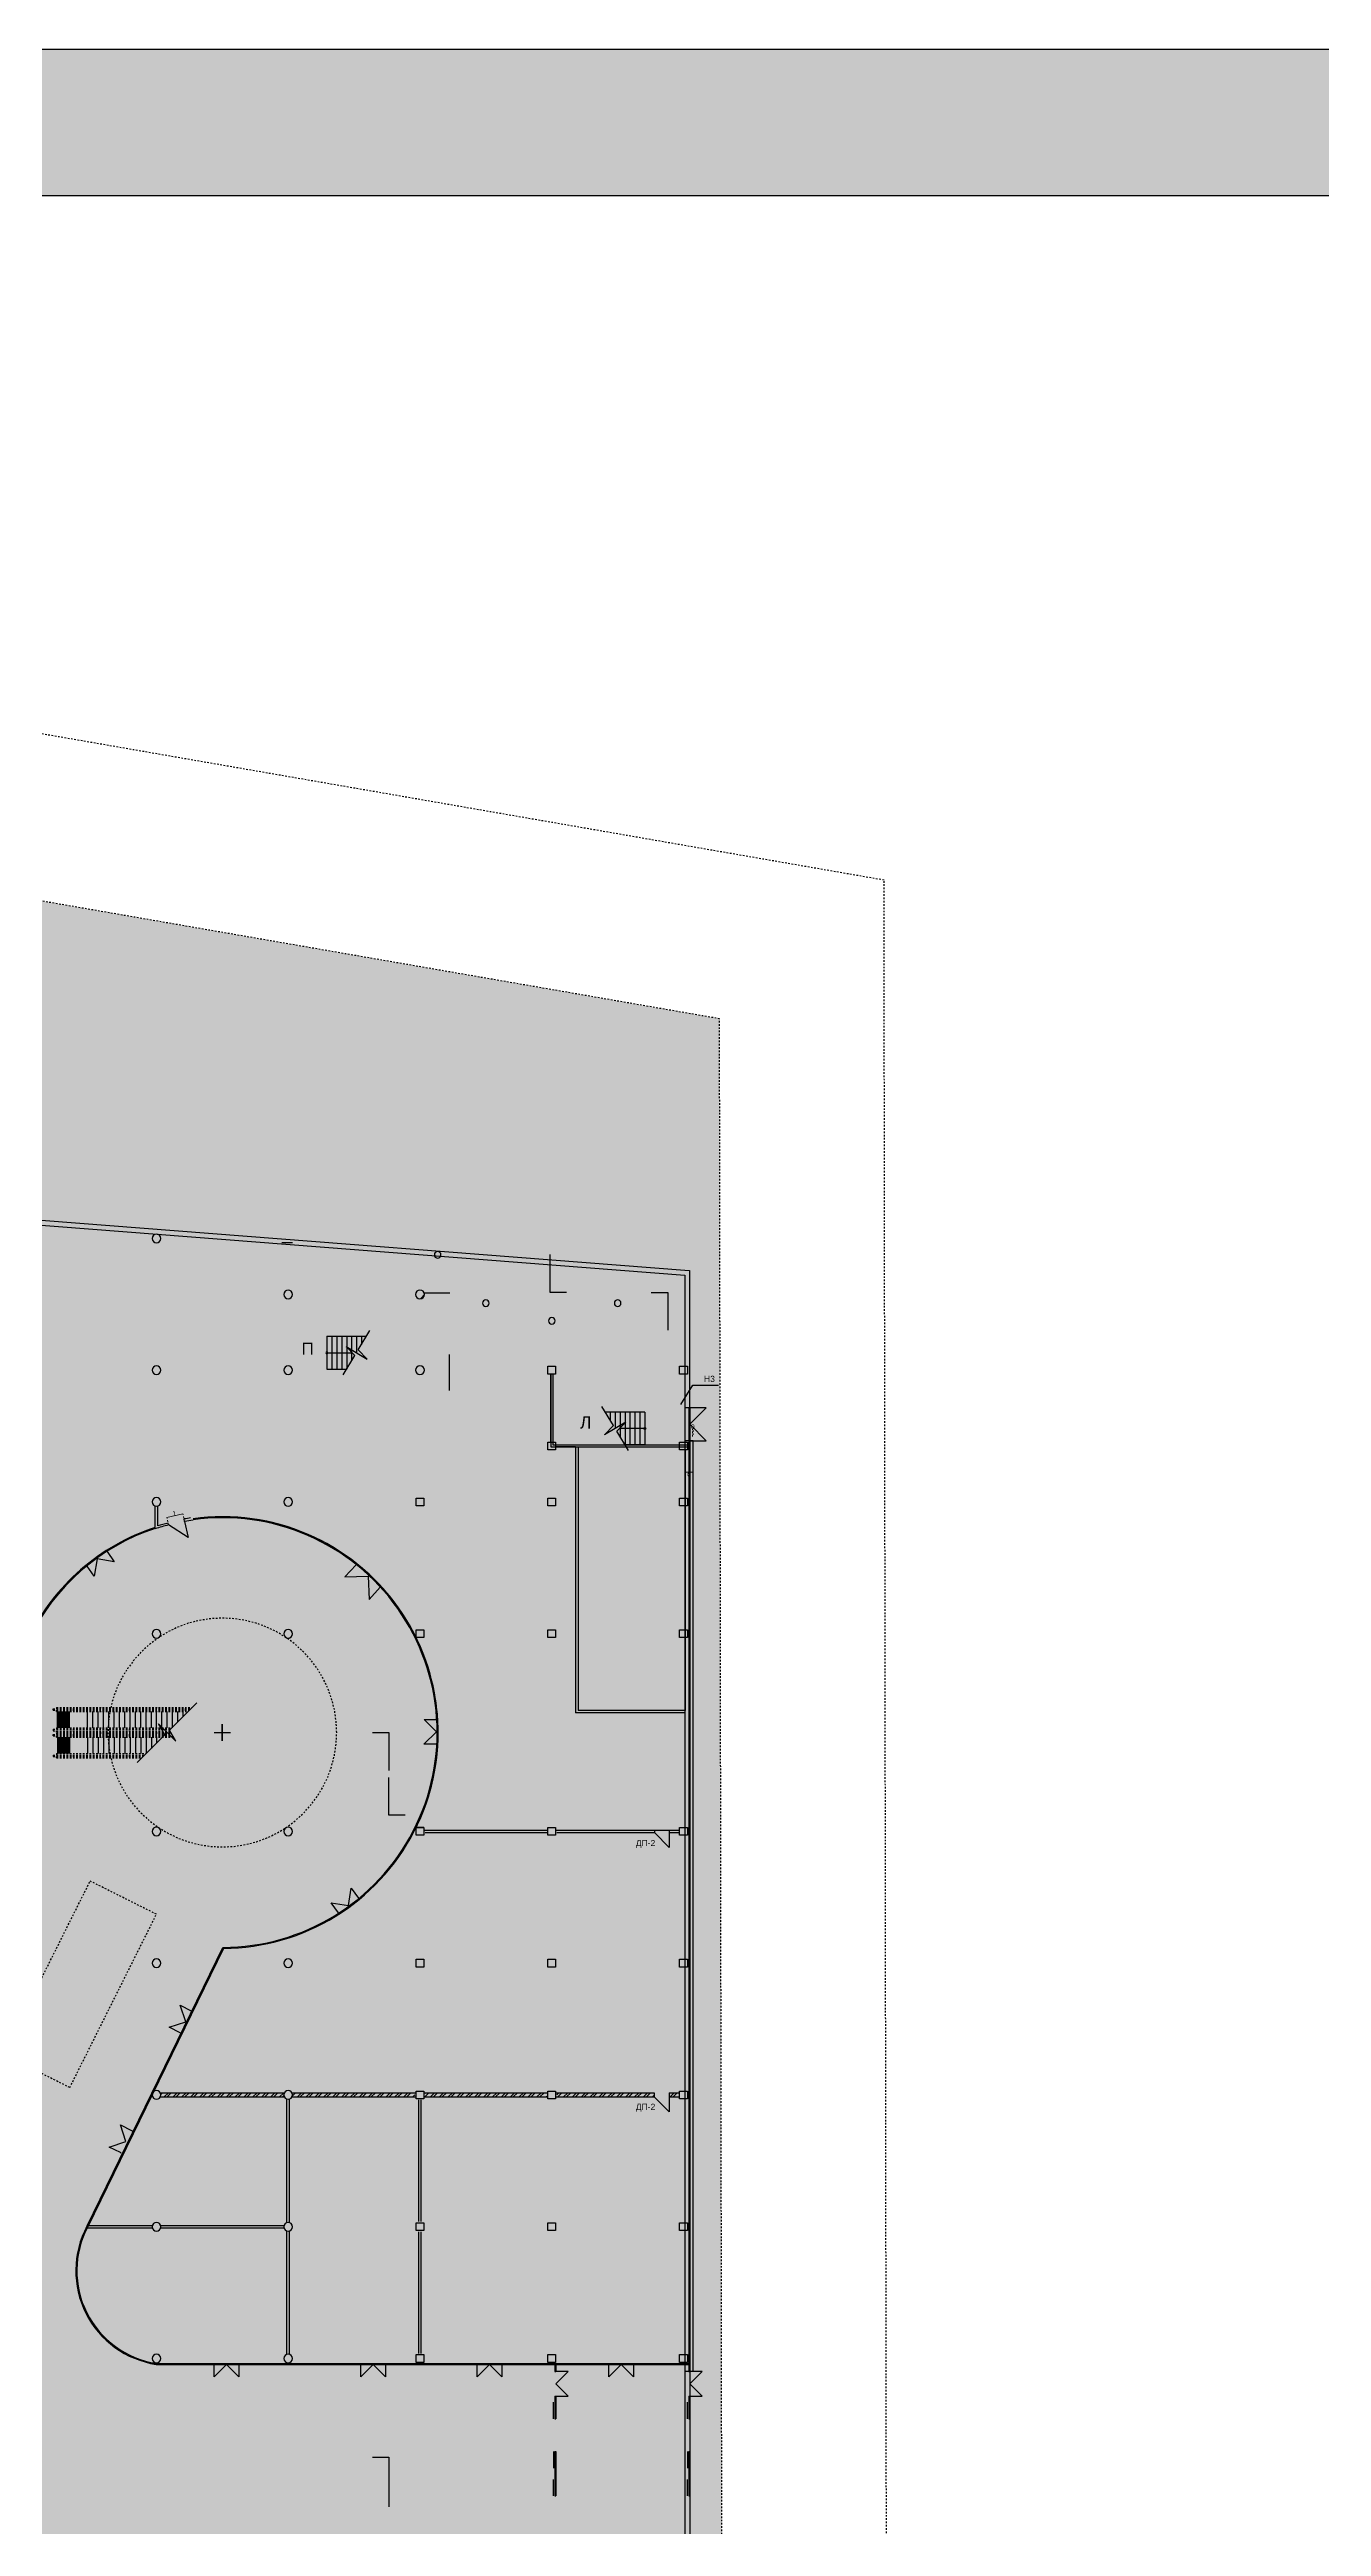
# Model space of a CAD drawing. Header units: metres. Extents: x 183920 to 188551, y 20757 to 23715.
# Drawn here: x 184938.8 to 185016, y 20922 to 21072.4 of the extents above; entities that cross this region are included whole.
import ezdxf

# ---------------------------------------------------------------- set-up
doc = ezdxf.new("R2010")
doc.units = ezdxf.units.M
for name, pattern in [('Light Grey Page Line', [0]), ('Page Lines', [0]), ('Path offset', [0.022225, 0.00635, -0.003175, 0.00635, -0.003175, 0, -0.003175]), ('Property boundary', [0.00111125, 0.0003175, -0.00015875, 0.0003175, -0.00015875, 0, -0.00015875]), ('RayonDimensionSideLines', [0.02, 0, -0.02]), ('Style_11', [0]), ('Style_15', [5e-07, 2.5e-07, -2.5e-07]), ('Style_19', [0]), ('Style_2', [0]), ('Style_21', [9.525e-07, 6.35e-07, -3.175e-07]), ('Style_22', [0]), ('Wall Style 01', [0])]:
    doc.linetypes.add(name, pattern=pattern)
for name, color, linetype, true_color in [('0_1', 7, 'Continuous', 0x000000), ('brick', 12, 'Continuous', 0xbd0000), ('COLON', 5, 'Continuous', 0x0000ff), ('DOORS', 8, 'Continuous', 0x414141), ('DRAW', 7, 'Continuous', 0xffffff), ('GKL', 5, 'Continuous', 0x0000ff), ('Glass', 4, 'Continuous', 0x00ffff), ('Imported blocks_1', 7, 'Continuous', 0xc57dd9), ('MONOLIT', 7, 'Continuous', 0x691639), ('OBORUD', 7, 'Continuous', 0x83639d), ('Sanita', 4, 'Continuous', 0x00ffff), ('TEXT', 2, 'Continuous', 0xffff00), ('Title blocks & Legend', 7, 'Continuous', 0xf890f8), ('WALL', 7, 'Continuous', 0x000000), ('Walls', 7, 'Continuous', 0x68db4c), ('Zoning', 7, 'Continuous', 0x47d2e2)]:
    doc.layers.add(name, color=color, linetype=linetype, true_color=true_color)
doc.styles.add('Style_24', font='', dxfattribs={"height": 0.288})
doc.styles.add('Style_35', font='', dxfattribs={"height": 0.288})
doc.styles.add('Style_38', font='', dxfattribs={"height": 0.288})
doc.styles.add('Style_8', font='', dxfattribs={"height": 0.7417068750000001})
doc.styles.add('Style_9', font='', dxfattribs={"height": 0.3708534375})
doc.styles.get('Style_24').set_extended_font_data('arial')
doc.styles.get('Style_35').set_extended_font_data('arial')
doc.styles.get('Style_38').set_extended_font_data('arial')
doc.styles.get('Style_8').set_extended_font_data('arial')
doc.styles.get('Style_9').set_extended_font_data('arial')
doc.dimstyles.new('Style_15', dxfattribs={"dimtxt": 0.288, "dimasz": 0.002, "dimexe": 0.002, "dimexo": 0, "dimgap": 0.001, "dimtad": 0, "dimtih": 1, "dimtoh": 1, "dimdec": 0, "dimrnd": 1, "dimzin": 0, "dimdsep": 46, "dimtxsty": 'Style_35', "dimcen": 0.09, "dimadec": 0, "dimazin": 0, "dimtfac": 1, "dimtdec": 4, "dimtix": 1, "dimtofl": 0, "dimtmove": 2, "dimatfit": 3, "dimfxl": 1, "dimtolj": 1, "dimtzin": 0, "dimlwd": 5, "dimlwe": 5, "dimarcsym": 0})
doc.dimstyles.new('Style_18', dxfattribs={"dimtxt": 0.288, "dimasz": 0.002, "dimexe": 0.002, "dimexo": 0, "dimgap": 0.001, "dimtad": 0, "dimtih": 1, "dimtoh": 1, "dimdec": 0, "dimrnd": 1, "dimzin": 0, "dimdsep": 46, "dimtxsty": 'Style_38', "dimcen": 0.09, "dimadec": 0, "dimazin": 0, "dimtfac": 1, "dimtdec": 4, "dimtix": 1, "dimtofl": 0, "dimtmove": 2, "dimatfit": 3, "dimfxl": 1, "dimtolj": 1, "dimtzin": 0, "dimlwd": 5, "dimlwe": 5, "dimarcsym": 0})
doc.dimstyles.new('Style_4', dxfattribs={"dimtxt": 0.288, "dimasz": 0.002, "dimexe": 0.002, "dimexo": 0, "dimgap": 0.001, "dimtad": 0, "dimtih": 1, "dimtoh": 1, "dimdec": 0, "dimrnd": 1, "dimzin": 0, "dimdsep": 46, "dimtxsty": 'Style_24', "dimcen": 0.09, "dimadec": 0, "dimazin": 0, "dimtfac": 1, "dimtdec": 4, "dimtix": 1, "dimtofl": 0, "dimtmove": 2, "dimatfit": 3, "dimfxl": 1, "dimtolj": 1, "dimtzin": 0, "dimlwd": 5, "dimlwe": 5, "dimarcsym": 0})
pattern_1 = [(45, (-3.600000000000116, 82), (-0.2694076836320746, 0.2694076836320746), []), (45, (-3.420394800000009, 82), (-0.2694076836320746, 0.2694076836320746), [])]

# ---------------------------------------------------------------- blocks, each defined once
blk = doc.blocks.new('AC584E3954')
at = {"layer": 'Glass', "linetype": 'Style_19'}
for points in [[(-0.8850831972660963, -1.234254007406082), (-0.8850831972660963, -1.174254007406082)], [(0.6149168027339037, -1.234254007406082), (0.6149168027339037, -1.984254007406082), (-0.1350831972660962, -1.234254007406082), (-0.8850831972660963, -1.984254007406082), (-0.8850831972660963, -1.234254007406082)], [(0.6149168027339037, -1.234254007406082), (0.6149168027339037, -1.174254007406082)]]:
    blk.add_lwpolyline(points, dxfattribs=at)
blk = doc.blocks.new('*D47')
at = {"layer": 'Defpoints', "color": 0}
for p in [(184977.8241821462, 20988.61650651272), (184977.8241821463, 20988.16685508793), (184977.8546730565, 20988.24971721213)]:
    blk.add_point(p, dxfattribs=at)
at = {"layer": 'MONOLIT', "color": 0, "linetype": 'RayonDimensionSideLines', "lineweight": 5}
for p, q in [((184977.8241821463, 20988.16685508793), (184977.8241821462, 20988.61850651272)), ((184977.8546730565, 20988.24971721213), (184977.8546730565, 20988.61850651272))]:
    blk.add_line(p, q, dxfattribs=at)
at = {"layer": 'MONOLIT', "color": 0, "lineweight": 5}
blk.add_line((184977.8526730565, 20988.61650651272), (184977.8261821462, 20988.61650651272), dxfattribs=at)
at = {"layer": 'MONOLIT', "color": 0}
for points in [[(184977.8261821462, 20988.61683984605), (184977.8261821462, 20988.61617317939), (184977.8241821462, 20988.61650651272)], [(184977.8526730565, 20988.61617317939), (184977.8526730565, 20988.61683984606), (184977.8546730565, 20988.61650651272)]]:
    blk.add_solid(points, dxfattribs=at)
at = {"layer": 'MONOLIT', "color": 0, "insert": (184977.8394276013, 20988.76150651272), "char_height": 0.288, "attachment_point": 5, "rotation": 180.0000000070002, "style": 'Style_24'}
blk.add_mtext('\\A1;0 ', dxfattribs=at)
blk = doc.blocks.new('*D49')
at = {"layer": 'Defpoints', "color": 0}
for p in [(184946.884702821, 20983.45382936148), (184946.0063628923, 20982.7894459491), (184946.9832753922, 20983.00308575682)]:
    blk.add_point(p, dxfattribs=at)
at = {"layer": 'DOORS', "color": 0, "lineweight": 5}
blk.add_line((184945.909744146, 20983.24061683338), (184946.882748996, 20983.45340208187), dxfattribs=at)
at = {"layer": 'DOORS', "color": 0, "linetype": 'RayonDimensionSideLines', "lineweight": 5}
for p, q in [((184946.9828481126, 20983.00503958181), (184946.8842755413, 20983.45578318648)), ((184946.0059356127, 20982.79139977409), (184945.9073630414, 20983.24214337876))]:
    blk.add_line(p, q, dxfattribs=at)
at = {"layer": 'DOORS', "color": 0}
for points in [[(184946.8828202092, 20983.45307644437), (184946.8826777827, 20983.45372771937), (184946.884702821, 20983.45382936148)], [(184945.9096729328, 20983.24094247087), (184945.9098153593, 20983.24029119588), (184945.907790321, 20983.24018955376)]]:
    blk.add_solid(points, dxfattribs=at)
at = {"layer": 'DOORS', "color": 0, "insert": (184946.3652687989, 20983.48866177013), "char_height": 0.288, "attachment_point": 5, "rotation": 12.33574004568286, "style": 'Style_35'}
blk.add_mtext('\\A1;1 ', dxfattribs=at)
blk = doc.blocks.new('A3  Title block minimal vertical')
at = {"layer": 'Imported blocks_1', "transparency": 33554483}
blk.add_hatch(color=256, dxfattribs=at).paths.add_polyline_path([(-0.2099314073314251, -0.1483019521171113), (-0.2005320687812578, -0.1390564406268284), (-0.2005320687812578, 0.1399498981545296), (0.1550605809780995, 0.1399498981545296), (0.1550605809780995, -0.1390564406268284), (-0.2005320687812578, -0.1390564406268284), (-0.2099314073314251, -0.1483019521171113), (0.2099314073314676, -0.1483019521171113), (0.2099314073314676, 0.1483019521171195), (-0.2099314073314251, 0.1483019521171195), (-0.2099314073314251, -0.1483019521171113)], flags=0)
at = {"layer": 'Imported blocks_1', "linetype": 'Page Lines'}
blk.add_lwpolyline([(-0.2099314073314248, -0.1483019521171226), (0.2099314073314677, -0.1483019521171226), (0.2099314073314677, 0.1483019521171085), (-0.2099314073314248, 0.1483019521171085), (-0.2099314073314248, -0.1483019521171226)], close=True, dxfattribs=at)
at = {"layer": 'Imported blocks_1', "linetype": 'Light Grey Page Line'}
blk.add_lwpolyline([(-0.2005320687812571, -0.1390564406268426), (0.2016915466515925, -0.1390564406268426), (0.2016915466515925, 0.1399498981545153), (-0.2005320687812571, 0.1399498981545153), (-0.2005320687812571, -0.1390564406268426)], close=True, dxfattribs=at)
blk = doc.blocks.new('*D155')
at = {"layer": 'Defpoints', "color": 0}
for p in [(184977.3746730565, 20986.08371825892), (184977.3746730565, 20986.00267870993), (184977.8546730565, 20986.08371825892)]:
    blk.add_point(p, dxfattribs=at)
at = {"layer": 'MONOLIT', "color": 0, "linetype": 'RayonDimensionSideLines', "lineweight": 5}
for p, q in [((184977.3746730565, 20986.08371825892), (184977.3746730565, 20986.00067870993)), ((184977.8546730565, 20986.08371825892), (184977.8546730565, 20986.00067870993))]:
    blk.add_line(p, q, dxfattribs=at)
at = {"layer": 'MONOLIT', "color": 0, "lineweight": 5}
blk.add_line((184977.8526730565, 20986.00267870993), (184977.3766730565, 20986.00267870993), dxfattribs=at)
at = {"layer": 'MONOLIT', "color": 0}
for points in [[(184977.3766730565, 20986.00301204326), (184977.3766730565, 20986.00234537659), (184977.3746730565, 20986.00267870993)], [(184977.8526730565, 20986.00234537659), (184977.8526730565, 20986.00301204326), (184977.8546730565, 20986.00267870993)]]:
    blk.add_solid(points, dxfattribs=at)
at = {"layer": 'MONOLIT', "color": 0, "insert": (184977.6146730566, 20985.85767870993), "char_height": 0.288, "attachment_point": 5, "rotation": 180, "style": 'Style_38'}
blk.add_mtext('\\A1;0 ', dxfattribs=at)

msp = doc.modelspace()

# ---------------------------------------------------------------- hatches: boundary and pattern name
at = {"layer": 'DRAW'}
h = msp.add_hatch(dxfattribs=at)
h.set_pattern_fill('PATTERN_0', color=256, scale=0.04, style=0, pattern_type=2)
h.set_pattern_definition(pattern_1)
edge = h.paths.add_edge_path(flags=0)
edge.add_line((184953.0410066276, 20948.30980507297), (184945.5083394855, 20948.30980507297))
edge.add_arc((184945.2746730566, 20948.18480507302), 0.2649999999873728, -9.560608305037022e-09, 28.144581299123615, ccw=False)
edge.add_arc((184945.2746730566, 20948.18480507293), 0.264999999990407, -28.14458129895911, 9.396103450853843e-09, ccw=False)
edge.add_line((184945.5083394855, 20948.05980507297), (184953.0410066276, 20948.05980507297))
edge.add_arc((184953.2746730566, 20948.18480507299), 0.2650000000051477, 180.0000000031656, 208.1445813115004, ccw=False)
edge.add_arc((184953.2746730566, 20948.18480507296), 0.2650000000024909, 151.8554186883556, 179.9999999969784, ccw=False)
edge.add_line((184953.0410066276, 20948.30980507297), (184953.0410066276, 20948.30980507297))
edge = h.paths.add_edge_path(flags=0)
edge.add_arc((184961.2746730566, 20948.18480507297), 0.3150000000002932, 156.6201318843075, 203.3798681156925)
edge.add_line((184960.9855364106, 20948.05980507297), (184953.5083394855, 20948.05980507297))
edge.add_arc((184953.2746730566, 20948.18480507297), 0.2649999999999966, 331.8554186914939, 388.1445813085062)
edge.add_line((184953.5083394855, 20948.30980507297), (184960.9855364106, 20948.30980507297))
edge.add_line((184960.9855364106, 20948.30980507297), (184960.9855364106, 20948.30980507297))
h = msp.add_hatch(dxfattribs=at)
h.set_pattern_fill('PATTERN_0', color=256, scale=0.04, style=0, pattern_type=2)
h.set_pattern_definition(pattern_1)
edge = h.paths.add_edge_path(flags=0)
edge.add_line((184977.0410066276, 20948.30980507297), (184976.4096730565, 20948.30980507297))
edge.add_line((184976.4096730565, 20948.30980507297), (184976.4096730565, 20948.05980507297))
edge.add_line((184976.4096730565, 20948.05980507297), (184977.0410066276, 20948.05980507297))
edge.add_arc((184977.2746730566, 20948.18480507299), 0.2650000000050896, 180.0000000031625, 208.1445813115037, ccw=False)
edge.add_arc((184977.2746730566, 20948.18480507296), 0.2650000000025344, 151.8554186883578, 179.999999996976, ccw=False)
edge.add_line((184977.0410066276, 20948.30980507297), (184977.0410066276, 20948.30980507297))
edge = h.paths.add_edge_path(flags=0)
edge.add_spline(control_points=[(184969.5638097025, 20948.05980507297), (184969.5986787684, 20948.14046047114), (184969.5986787684, 20948.22914967481), (184969.5638097025, 20948.30980507297)], knot_values=[0, 0, 0, 0, 1, 1, 1, 1], degree=3, periodic=0)
edge.add_line((184969.5638097025, 20948.30980507297), (184975.5096730565, 20948.30980507297))
edge.add_line((184975.5096730565, 20948.30980507297), (184975.5096730565, 20948.05980507297))
edge.add_line((184975.5096730565, 20948.05980507297), (184969.5638097025, 20948.05980507297))
edge = h.paths.add_edge_path(flags=0)
edge.add_spline(control_points=[(184968.9855364106, 20948.30980507297), (184968.9506673447, 20948.22914967481), (184968.9506673447, 20948.14046047114), (184968.9855364106, 20948.05980507297)], knot_values=[0, 0, 0, 0, 1, 1, 1, 1], degree=3, periodic=0)
edge.add_line((184968.9855364106, 20948.05980507297), (184961.5638097025, 20948.05980507297))
edge.add_spline(control_points=[(184961.5638097025, 20948.05980507297), (184961.5986787684, 20948.14046047114), (184961.5986787684, 20948.22914967481), (184961.5638097025, 20948.30980507297)], knot_values=[0, 0, 0, 0, 1, 1, 1, 1], degree=3, periodic=0)
edge.add_line((184961.5638097025, 20948.30980507297), (184968.9855364106, 20948.30980507297))
at = {"layer": 'Walls', "transparency": 33554483}
msp.add_hatch(color=256, dxfattribs=at).paths.add_polyline_path([(184802.782390351, 21011.52181979983), (184802.7823903527, 21011.82272416077), (184977.3447471315, 20998.25825037873), (184977.3447960254, 20997.95734221833), (184803.0823903508, 21011.49850811793), (184802.782390351, 21011.52181979983)], flags=0)
h = msp.add_hatch(color=256, dxfattribs=at)
h.paths.add_polyline_path([(184977.3447471315, 20998.25825037873), (184977.3447960254, 20997.95734221833), (184977.3573636827, 20920.61207212447), (184977.6573636867, 20920.61207212111), (184977.6447509234, 20998.23493840217), (184977.3447471315, 20998.25825037873)], flags=0)
h.paths.add_polyline_path([(184977.3574124291, 20920.31207212447), (184977.3587086371, 20912.33480511989), (184977.5596731682, 20912.33480511989), (184977.5596731681, 20920.3120721222), (184977.3574124291, 20920.31207212447)], flags=0)
h.paths.add_polyline_path([(184977.3587573834, 20912.03480511989), (184977.3746730565, 20814.08480507297), (184977.6746730526, 20814.08485381929), (184977.6587573874, 20912.03480511989), (184977.3587573834, 20912.03480511989)], flags=0)
at = {"layer": 'Zoning', "transparency": 33554483}
msp.add_hatch(color=256, dxfattribs=at).paths.add_polyline_path([(184979.7863903792, 20791.04482130507), (184979.4617629582, 21013.51851378724), (184803.8159741289, 21044.01882130582), (184705.1692688792, 21043.36482130507), (184705.2366155375, 20815.82403505755), (184979.7863903792, 20791.04482130507)], flags=0)

# ---------------------------------------------------------------- linework, layer by layer
at = {"layer": '0_1', "linetype": 'Style_19'}
for points in [[(184974.9246730566, 20987.64480507297), (184973.7246730565, 20987.64480507297)], [(184939.0072003007, 20971.5491357816), (184939.0072003007, 20971.63197042727)], [(184939.2092807672, 20971.71480507294), (184939.2092807672, 20971.63197042727)], [(184939.2092807672, 20971.46630113593), (184939.2092807672, 20971.5491357816)], [(184939.2683004522, 20970.46330900979), (184939.2683004522, 20971.46630113593)], [(184939.3204398533, 20970.4633090098), (184939.3204398533, 20971.46630113593)], [(184939.3851544202, 20970.4633090098), (184939.3851544202, 20971.46630113593)], [(184939.4498689872, 20970.4633090098), (184939.4498689872, 20971.46630113593)], [(184939.5145835541, 20970.4633090098), (184939.5145835541, 20971.46630113593)], [(184939.579298121, 20970.4633090098), (184939.579298121, 20971.46630113593)], [(184939.644012688, 20970.4633090098), (184939.644012688, 20971.46630113593)], [(184939.7087272549, 20970.4633090098), (184939.7087272549, 20971.46630113593)], [(184939.7734418218, 20970.4633090098), (184939.7734418218, 20971.46630113593)], [(184939.8381563888, 20970.4633090098), (184939.8381563887, 20971.46630113593)], [(184939.9028709557, 20970.4633090098), (184939.9028709557, 20971.46630113593)], [(184939.9675855226, 20970.4633090098), (184939.9675855226, 20971.46630113593)], [(184939.9955422155, 20970.4633090098), (184939.9955422155, 20971.46630113593)], [(184939.0072003007, 20970.38047436412), (184939.0072003007, 20970.29763971845)], [(184939.0072003007, 20969.98913578161), (184939.0072003007, 20970.07197042727)], [(184939.2092807672, 20970.46330900979), (184939.2092807672, 20970.38047436412)], [(184939.2092807672, 20970.21480507278), (184939.2092807672, 20970.29763971845)], [(184939.2092807672, 20970.15480507294), (184939.2092807672, 20970.07197042728)], [(184939.2092807672, 20969.90630113594), (184939.2092807672, 20969.98913578161)], [(184939.2683004522, 20969.90630113594), (184939.2683004522, 20968.9033090098)], [(184939.3204398533, 20969.90630113594), (184939.3204398533, 20968.9033090098)], [(184939.3851544202, 20969.90630113594), (184939.3851544202, 20968.9033090098)], [(184939.4498689872, 20969.90630113594), (184939.4498689872, 20968.90330900981)], [(184939.5145835541, 20969.90630113594), (184939.5145835541, 20968.90330900981)], [(184939.579298121, 20969.90630113594), (184939.579298121, 20968.90330900981)], [(184939.644012688, 20969.90630113594), (184939.644012688, 20968.90330900981)], [(184939.7087272549, 20969.90630113594), (184939.7087272549, 20968.90330900981)], [(184939.7734418218, 20969.90630113594), (184939.7734418218, 20968.90330900981)], [(184939.8381563888, 20969.90630113594), (184939.8381563888, 20968.90330900981)], [(184939.9028709557, 20969.90630113594), (184939.9028709557, 20968.90330900981)], [(184939.9675855226, 20969.90630113594), (184939.9675855226, 20968.90330900981)], [(184939.9955422155, 20969.90630113594), (184939.9955422155, 20968.90330900981)], [(184939.0072003007, 20968.82047436413), (184939.0072003007, 20968.73763971846)], [(184939.2092807672, 20968.9033090098), (184939.2092807672, 20968.82047436413)], [(184939.2092807672, 20968.65480507279), (184939.2092807672, 20968.73763971846)]]:
    msp.add_lwpolyline(points, dxfattribs=at)
at = {"layer": '0_1', "linetype": 'Style_15'}
for points in [[(184939.0072003007, 20971.6319704273), (184947.3702979242, 20971.6319704273)], [(184939.0072003007, 20971.54913578163), (184947.2874632786, 20971.54913578163)], [(184939.2092807671, 20971.71480507297), (184947.4531325699, 20971.71480507297)], [(184939.2092807671, 20971.46630113596), (184947.2046286329, 20971.46630113596)], [(184939.0072003007, 20970.38047436409), (184946.1188018611, 20970.38047436418)], [(184939.0072003007, 20970.29763971842), (184946.0810584712, 20970.29763971852)], [(184939.0072003007, 20970.0719704273), (184946.2113486972, 20970.07197042731)], [(184939.0072003007, 20969.98913578163), (184946.2591733022, 20969.98913578164)], [(184939.2092807672, 20970.46330900976), (184946.2016365068, 20970.46330900985)], [(184939.2092807672, 20970.21480507276), (184946.1288830761, 20970.21480507285)], [(184939.2092807672, 20970.15480507298), (184946.1635240922, 20970.15480507298)], [(184939.2092807672, 20969.90630113597), (184946.3069979071, 20969.90630113597)], [(184939.0072003007, 20968.8204743641), (184944.5588018611, 20968.82047436417)], [(184939.0072003007, 20968.73763971843), (184944.4759672155, 20968.7376397185)], [(184939.2092807672, 20968.90330900977), (184944.6416365068, 20968.90330900984)], [(184939.2092807672, 20968.65480507276), (184944.3931325698, 20968.65480507283)]]:
    msp.add_lwpolyline(points, dxfattribs=at)
at = {"layer": 'brick', "linetype": 'Style_19'}
for points in [[(184969.2146730565, 20991.93480507297), (184969.2146730565, 20987.52480507298)], [(184969.3346730566, 20991.93480507297), (184969.3346730566, 20987.64480507297)], [(184969.2146730565, 20987.52480507298), (184977.5896730565, 20987.52480507298)], [(184969.3346730566, 20987.64480507297), (184977.5896730565, 20987.64480507297)], [(184945.5083394855, 20948.30980507297), (184953.0410066276, 20948.30980507297)], [(184945.5083394855, 20948.05980507297), (184953.0410066276, 20948.05980507297)], [(184953.5083394855, 20948.30980507297), (184960.9855364106, 20948.30980507297)], [(184953.5083394855, 20948.05980507297), (184960.9855364106, 20948.05980507297)], [(184961.5638097025, 20948.30980507297), (184968.9855364106, 20948.30980507297)], [(184961.5638097025, 20948.05980507297), (184968.9855364106, 20948.05980507297)], [(184969.5638097025, 20948.30980507297), (184975.4996730565, 20948.30980507297)], [(184969.5638097025, 20948.05980507297), (184975.4996730565, 20948.05980507297)], [(184975.4996730565, 20948.30980507297), (184975.4996730565, 20948.05980507297)], [(184976.3996730566, 20948.30980507297), (184976.3996730566, 20948.05980507297)], [(184976.3996730566, 20948.30980507297), (184977.0396730565, 20948.30980507297)], [(184976.3996730566, 20948.05980507297), (184977.0396730565, 20948.05980507297)]]:
    msp.add_lwpolyline(points, dxfattribs=at)
at = {"layer": 'COLON', "linetype": 'Style_19'}
for points in [[(184945.0096730565, 21000.18480507297, 0.9999999999999999), (184945.5396730565, 21000.18480507297, 0.9999999999999999), (184945.0096730565, 21000.18480507297)], [(184962.1464705367, 20999.18480526335, 0.9999999999999999), (184962.5464705367, 20999.18480526335, 0.9999999999999999), (184962.1464705367, 20999.18480526335)], [(184953.0096730565, 20996.78480507297, 0.9999999999999999), (184953.5396730565, 20996.78480507297, 0.9999999999999999), (184953.0096730565, 20996.78480507297)], [(184961.0096730565, 20996.78480507297, 0.9999999999999999), (184961.5396730565, 20996.78480507297, 0.9999999999999999), (184961.0096730565, 20996.78480507297)], [(184965.0746742871, 20996.25660255318, 0.9999999999999999), (184965.4746742871, 20996.25660255318, 0.9999999999999999), (184965.0746742871, 20996.25660255318)], [(184969.0746730565, 20995.18480507297, 0.9999999999999999), (184969.4746730565, 20995.18480507297, 0.9999999999999999), (184969.0746730565, 20995.18480507297)], [(184973.0746730565, 20996.2566018427, 0.9999999999999999), (184973.4746730565, 20996.2566018427, 0.9999999999999999), (184973.0746730565, 20996.2566018427)], [(184945.0096730565, 20992.18480507297, 0.9999999999999999), (184945.5396730565, 20992.18480507297, 0.9999999999999999), (184945.0096730565, 20992.18480507297)], [(184953.0096730565, 20992.18480507297, 0.9999999999999999), (184953.5396730565, 20992.18480507297, 0.9999999999999999), (184953.0096730565, 20992.18480507297)], [(184961.0096730565, 20992.18480507297, 0.9999999999999999), (184961.5396730565, 20992.18480507297, 0.9999999999999999), (184961.0096730565, 20992.18480507297)], [(184945.0096730565, 20984.18480507297, 0.9999999999999999), (184945.5396730565, 20984.18480507297, 0.9999999999999999), (184945.0096730565, 20984.18480507297)], [(184953.0096730565, 20984.18480507297, 0.9999999999999999), (184953.5396730565, 20984.18480507297, 0.9999999999999999), (184953.0096730565, 20984.18480507297)], [(184945.0096730565, 20976.18480507297, 0.9999999999999999), (184945.5396730565, 20976.18480507297, 0.9999999999999999), (184945.0096730565, 20976.18480507297)], [(184953.0096730565, 20976.18480507297, 0.9999999999999999), (184953.5396730565, 20976.18480507297, 0.9999999999999999), (184953.0096730565, 20976.18480507297)], [(184945.0096730565, 20964.18480507297, 0.9999999999999999), (184945.5396730565, 20964.18480507297, 0.9999999999999999), (184945.0096730565, 20964.18480507297)], [(184953.0096730565, 20964.18480507297, 0.9999999999999999), (184953.5396730565, 20964.18480507297, 0.9999999999999999), (184953.0096730565, 20964.18480507297)], [(184945.0096730565, 20956.18480507297, 0.9999999999999999), (184945.5396730565, 20956.18480507297, 0.9999999999999999), (184945.0096730565, 20956.18480507297)], [(184953.0096730565, 20956.18480507297, 0.9999999999999999), (184953.5396730565, 20956.18480507297, 0.9999999999999999), (184953.0096730565, 20956.18480507297)], [(184945.0096730565, 20948.18480507297, 0.9999999999999999), (184945.5396730565, 20948.18480507297, 0.9999999999999999), (184945.0096730565, 20948.18480507297)], [(184953.0096730565, 20948.18480507297, 0.9999999999999999), (184953.5396730565, 20948.18480507297, 0.9999999999999999), (184953.0096730565, 20948.18480507297)], [(184945.0096730565, 20940.18480507297, 0.9999999999999999), (184945.5396730565, 20940.18480507297, 0.9999999999999999), (184945.0096730565, 20940.18480507297)], [(184953.0096730565, 20940.18480507297, 0.9999999999999999), (184953.5396730565, 20940.18480507297, 0.9999999999999999), (184953.0096730565, 20940.18480507297)], [(184945.0096730565, 20932.18480507297, 0.9999999999999999), (184945.5396730565, 20932.18480507297, 0.9999999999999999), (184945.0096730565, 20932.18480507297)], [(184953.0096730565, 20932.18480507297, 0.9999999999999999), (184953.5396730565, 20932.18480507297, 0.9999999999999999), (184953.0096730565, 20932.18480507297)]]:
    msp.add_lwpolyline(points, format="xyb", close=True, dxfattribs=at)
at = {"layer": 'COLON', "linetype": 'Style_2'}
for points in [[(184969.0396730565, 20992.41980507298), (184969.5096730565, 20992.41980507298), (184969.5096730565, 20991.94980507297), (184969.0396730565, 20991.94980507297), (184969.0396730565, 20992.41980507298)], [(184977.0396730565, 20992.41980507298), (184977.5096730565, 20992.41980507298), (184977.5096730565, 20991.94980507297), (184977.0396730565, 20991.94980507297), (184977.0396730565, 20992.41980507298)], [(184969.0396730565, 20987.81980507297), (184969.5096730565, 20987.81980507297), (184969.5096730565, 20987.34980507298), (184969.0396730565, 20987.34980507298), (184969.0396730565, 20987.81980507297)], [(184977.0396730565, 20987.81980507297), (184977.5096730565, 20987.81980507297), (184977.5096730565, 20987.34980507298), (184977.0396730565, 20987.34980507298), (184977.0396730565, 20987.81980507297)], [(184961.0396730565, 20984.41980507298), (184961.5096730565, 20984.41980507298), (184961.5096730565, 20983.94980507297), (184961.0396730565, 20983.94980507297), (184961.0396730565, 20984.41980507298)], [(184969.0396730565, 20984.41980507298), (184969.5096730565, 20984.41980507298), (184969.5096730565, 20983.94980507297), (184969.0396730565, 20983.94980507297), (184969.0396730565, 20984.41980507298)], [(184977.0396730565, 20984.41980507298), (184977.5096730565, 20984.41980507298), (184977.5096730565, 20983.94980507297), (184977.0396730565, 20983.94980507297), (184977.0396730565, 20984.41980507298)], [(184961.0396730565, 20976.42052574574), (184961.5096730565, 20976.42052574574), (184961.5096730565, 20975.95052574574), (184961.0396730565, 20975.95052574574), (184961.0396730565, 20976.42052574574)], [(184969.0396730565, 20976.41980507298), (184969.5096730565, 20976.41980507298), (184969.5096730565, 20975.94980507297), (184969.0396730565, 20975.94980507297), (184969.0396730565, 20976.41980507298)], [(184977.0396730565, 20976.41980507298), (184977.5096730565, 20976.41980507298), (184977.5096730565, 20975.94980507297), (184977.0396730565, 20975.94980507297), (184977.0396730565, 20976.41980507298)], [(184961.0396730565, 20964.41980507298), (184961.5096730565, 20964.41980507298), (184961.5096730565, 20963.94980507297), (184961.0396730565, 20963.94980507297), (184961.0396730565, 20964.41980507298)], [(184969.0396730565, 20964.41980507298), (184969.5096730565, 20964.41980507298), (184969.5096730565, 20963.94980507297), (184969.0396730565, 20963.94980507297), (184969.0396730565, 20964.41980507298)], [(184977.0396730565, 20964.41980507298), (184977.5096730565, 20964.41980507298), (184977.5096730565, 20963.94980507297), (184977.0396730565, 20963.94980507297), (184977.0396730565, 20964.41980507298)], [(184961.0396730565, 20956.41980507298), (184961.5096730565, 20956.41980507298), (184961.5096730565, 20955.94980507297), (184961.0396730565, 20955.94980507297), (184961.0396730565, 20956.41980507298)], [(184969.0396730565, 20956.41980507298), (184969.5096730565, 20956.41980507298), (184969.5096730565, 20955.94980507297), (184969.0396730565, 20955.94980507297), (184969.0396730565, 20956.41980507298)], [(184977.0396730565, 20956.41980507298), (184977.5096730565, 20956.41980507298), (184977.5096730565, 20955.94980507297), (184977.0396730565, 20955.94980507297), (184977.0396730565, 20956.41980507298)], [(184961.0396730565, 20948.41980507298), (184961.5096730565, 20948.41980507298), (184961.5096730565, 20947.94980507297), (184961.0396730565, 20947.94980507297), (184961.0396730565, 20948.41980507298)], [(184969.0396730565, 20948.41980507298), (184969.5096730565, 20948.41980507298), (184969.5096730565, 20947.94980507297), (184969.0396730565, 20947.94980507297), (184969.0396730565, 20948.41980507298)], [(184977.0396730565, 20948.41980507298), (184977.5096730565, 20948.41980507298), (184977.5096730565, 20947.94980507297), (184977.0396730565, 20947.94980507297), (184977.0396730565, 20948.41980507298)], [(184961.0396730565, 20940.41980507298), (184961.5096730565, 20940.41980507298), (184961.5096730565, 20939.94980507297), (184961.0396730565, 20939.94980507297), (184961.0396730565, 20940.41980507298)], [(184969.0396730565, 20940.41980507298), (184969.5096730565, 20940.41980507298), (184969.5096730565, 20939.94980507297), (184969.0396730565, 20939.94980507297), (184969.0396730565, 20940.41980507298)], [(184977.0396730565, 20940.41980507298), (184977.5096730565, 20940.41980507298), (184977.5096730565, 20939.94980507297), (184977.0396730565, 20939.94980507297), (184977.0396730565, 20940.41980507298)], [(184961.0396730565, 20932.41980507298), (184961.5096730565, 20932.41980507298), (184961.5096730565, 20931.94980507297), (184961.0396730565, 20931.94980507297), (184961.0396730565, 20932.41980507298)], [(184969.0396730565, 20932.41980507298), (184969.5096730565, 20932.41980507298), (184969.5096730565, 20931.94980507297), (184969.0396730565, 20931.94980507297), (184969.0396730565, 20932.41980507298)], [(184977.0396730565, 20932.41980507298), (184977.5096730565, 20932.41980507298), (184977.5096730565, 20931.94980507297), (184977.0396730565, 20931.94980507297), (184977.0396730565, 20932.41980507298)]]:
    msp.add_lwpolyline(points, close=True, dxfattribs=at)
at = {"layer": 'DOORS', "linetype": 'Style_19'}
for points in [[(184946.9832753922, 20983.00308575682), (184947.1969152, 20982.02617325687), (184946.0063628923, 20982.7894459491)], [(184976.4096730565, 20964.10980507297), (184976.4096730565, 20963.20980507297), (184975.5096730565, 20964.10980507297)], [(184976.3996730566, 20948.05980507297), (184976.3996730566, 20947.15980507297), (184975.4996730565, 20948.05980507297)]]:
    msp.add_lwpolyline(points, dxfattribs=at)
at = {"layer": 'GKL', "linetype": 'Style_19'}
for points in [[(184945.1996730565, 20982.55222994421), (184945.1996730565, 20983.93063977243)], [(184945.3496730565, 20982.72644579715), (184945.3496730565, 20983.93063977243)], [(184946.0063628923, 20982.7894459491), (184945.9762436311, 20982.90560459108)], [(184946.9832753922, 20983.00308575682), (184946.9568797929, 20983.15074506852)], [(184961.5806142274, 20964.25980507298), (184968.9687318857, 20964.25980507298)], [(184961.5806142274, 20964.10980507297), (184968.9687318857, 20964.10980507297)], [(184969.5806142274, 20964.25980507298), (184975.5096730565, 20964.25980507298)], [(184969.5806142274, 20964.10980507297), (184975.5096730565, 20964.10980507297)], [(184975.5096730565, 20964.25980507298), (184975.5096730565, 20964.10980507297)], [(184976.4096730565, 20964.25980507298), (184976.4096730565, 20964.10980507297)], [(184976.4096730565, 20964.25980507298), (184977.0096730565, 20964.25980507298)], [(184976.4096730565, 20964.10980507297), (184977.0096730565, 20964.10980507297)], [(184977.0096730565, 20964.25980507298), (184977.0096730565, 20964.10980507297)], [(184953.1996730565, 20940.43897037352), (184953.1996730565, 20947.93063977243)], [(184953.3496730565, 20940.43897037352), (184953.3496730565, 20947.93063977243)], [(184961.1996730565, 20940.49074624379), (184961.1996730565, 20947.87886390216)], [(184961.3496730565, 20940.49074624379), (184961.3496730565, 20947.87886390216)], [(184941.0693324404, 20940.10980507297), (184945.020507756, 20940.10980507297)], [(184941.1492574664, 20940.25980507298), (184945.020507756, 20940.25980507298)], [(184945.5288383571, 20940.25980507298), (184953.020507756, 20940.25980507298)], [(184945.5288383571, 20940.10980507297), (184953.020507756, 20940.10980507297)], [(184953.1996730565, 20932.43897037352), (184953.1996730565, 20939.93063977243)], [(184953.3496730565, 20932.43897037352), (184953.3496730565, 20939.93063977243)], [(184961.1996730565, 20932.49074624379), (184961.1996730565, 20939.87886390216)], [(184961.3496730565, 20932.49074624379), (184961.3496730565, 20939.87886390216)]]:
    msp.add_lwpolyline(points, dxfattribs=at)
for points in [[(184946.0063628923, 20982.7894459491, 0.01614763277321375), (184945.1996730565, 20982.55222994421)], [(184945.9762436311, 20982.90560459108, 0.01239932163376263), (184945.3496730565, 20982.72644579715)], [(184947.3496730565, 20983.2148526777, 0.007554451347401921), (184946.9568797929, 20983.15074506852)], [(184947.4996730565, 20983.08473522572, 0.01003852152106056), (184946.9832753922, 20983.00308575682)]]:
    msp.add_lwpolyline(points, format="xyb", dxfattribs=at)
at = {"layer": 'Glass', "linetype": 'Style_19'}
for points in [[(184977.6496730566, 20989.89980507298), (184977.5896730565, 20989.89980507298)], [(184977.5896730565, 20989.84980507298), (184977.5896730565, 20931.39604380558)], [(184977.6496730566, 20987.89980507298), (184978.6496730566, 20987.89980507298), (184977.6496730566, 20988.89980507298), (184978.6496730566, 20989.89980507298), (184977.6496730566, 20989.89980507298)], [(184977.6496730566, 20989.84980507298), (184977.6496730567, 20931.39604380558)], [(184977.6496730566, 20987.89980507298), (184977.5896730565, 20987.89980507298)], [(184957.3965357407, 20980.36292717312), (184956.7165019614, 20979.62974639121), (184958.1297165226, 20979.68289339378), (184958.1828635252, 20978.26967883254), (184958.8628973045, 20979.00285961445)], [(184949.2945596029, 20957.10873561756), (184941.0544572011, 20940.21071580698)], [(184949.3484892732, 20957.08243750624), (184941.108575771, 20940.18480507297)], [(184945.2746730566, 20931.88480507298), (184977.5896730565, 20931.88480507298)], [(184945.2746730566, 20931.82480507297), (184977.5896730565, 20931.82480507297)], [(184969.46467272, 20931.87480507297), (184969.464670035, 20931.39604380558)], [(184969.464670035, 20931.39604380558), (184969.524670035, 20931.39604380558)], [(184969.5246616226, 20929.89604380558), (184970.2746616226, 20929.89603959937), (184969.5246658288, 20930.64604380558), (184970.274670035, 20931.39603959937), (184969.524670035, 20931.39604380558)], [(184969.5246727201, 20931.87480507297), (184969.524670035, 20931.39604380558)], [(184977.5896730565, 20931.39604380558), (184977.6496730566, 20931.39604380558)], [(184977.6496730566, 20929.89604380558), (184978.3996730566, 20929.89604380558), (184977.6496730566, 20930.64604380558), (184978.3996730566, 20931.39604380558), (184977.6496730566, 20931.39604380558)], [(184969.3827239788, 20928.52980507298), (184969.3827239788, 20929.52980507298)], [(184969.4646616226, 20929.89604380558), (184969.4646539604, 20928.52980507298)], [(184969.4646616226, 20929.89604380558), (184969.5246616226, 20929.89604380558)], [(184969.5246616226, 20929.89604380558), (184969.5246539604, 20928.52980507298)], [(184977.507743075, 20928.52980507298), (184977.507743075, 20929.52980507298)], [(184977.5896730565, 20929.89604380558), (184977.5896730565, 20928.52980507298)], [(184977.5896730565, 20929.89604380558), (184977.6496730566, 20929.89604380558)], [(184977.6496730566, 20929.89604380558), (184977.6496730566, 20928.52980507298)], [(184969.4646539604, 20928.52980507298), (184969.5246539604, 20928.52980507298)], [(184977.5896730565, 20928.52980507298), (184977.6496730566, 20928.52980507298)], [(184969.3827239788, 20926.52980507298), (184969.3827239788, 20925.52980507298)], [(184969.4646339119, 20926.52980507298), (184969.4645969225, 20923.83980507297)], [(184969.4646339119, 20926.52980507298), (184969.5246339119, 20926.52980507298)], [(184969.5246339119, 20926.52980507298), (184969.5245969224, 20923.83980507297)], [(184977.507743075, 20926.52980507298), (184977.507743075, 20925.52980507298)], [(184977.5896730565, 20926.52980507298), (184977.5896730565, 20923.83980507297)], [(184977.5896730565, 20926.52980507298), (184977.6496730566, 20926.52980507298)], [(184977.6496730566, 20926.52980507298), (184977.6496730566, 20923.83980507297)], [(184969.3826669409, 20923.83980507297), (184969.3826669409, 20924.83980507297)], [(184977.507743075, 20923.83980507297), (184977.507743075, 20924.83980507297)], [(184969.4645969225, 20923.83980507297), (184969.5245969224, 20923.83980507297)], [(184977.5896730565, 20923.83980507297), (184977.6496730566, 20923.83980507297)]]:
    msp.add_lwpolyline(points, dxfattribs=at)
for points in [[(184949.3484892732, 20957.08243750624, 1.067343548813397), (184947.4996730565, 20983.166594614)], [(184945.1996730565, 20982.63759029105, 0.2032105358180308), (184937.4914723678, 20975.91487193265)], [(184945.1996730566, 20982.57444391468, 0.2031742850369049), (184937.5376472469, 20975.87259908931)], [(184949.3113290234, 20957.14228108535, 1.069191554192816), (184947.4996730565, 20983.10603375401)], [(184941.0556219318, 20940.21301661161, 0.517251425372447), (184945.2656538674, 20931.82548682767)], [(184941.108575771, 20940.18480507297, 0.517251425372447), (184945.2746730566, 20931.88480507298)]]:
    msp.add_lwpolyline(points, format="xyb", dxfattribs=at)
at = {"layer": 'MONOLIT', "linetype": 'Style_19'}
for points in [[(184977.8546730565, 20989.89980507298), (184977.3746730565, 20989.89980507298)], [(184977.8546730565, 20987.89980507298), (184977.3746730565, 20987.89980507298)], [(184977.3746730565, 20931.39604380558), (184977.3746730565, 20987.89980507298)], [(184977.8546730565, 20931.39604380558), (184977.8546730565, 20987.89980507298)], [(184977.8546730567, 20931.39604380558), (184977.3746730566, 20931.39604380558)]]:
    msp.add_lwpolyline(points, dxfattribs=at)
at = {"layer": 'OBORUD', "linetype": 'Style_19'}
for points in [[(184961.5200808804, 20996.88480507298), (184963.0805462338, 20996.88480507298)], [(184961.5396730565, 20996.78480507297), (184961.5200808804, 20996.88480507298)], [(184961.3346730566, 20996.53480507297), (184961.5396730565, 20996.78480507297)], [(184977.3746730565, 20992.43021289681), (184977.3746730565, 20992.40679987732)], [(184969.2146730565, 20987.84292326296), (184969.2146730565, 20991.93480507297)], [(184970.7246730565, 20987.52480507298), (184969.5327912465, 20987.52480507298)], [(184970.7246730565, 20987.52480507298), (184970.7246730565, 20971.37480507297)], [(184970.8746730565, 20987.52480507298), (184970.8746730565, 20971.52480507298)], [(184970.8746730565, 20987.52480507298), (184977.0331250263, 20987.52480507298)], [(184977.3746730565, 20987.36012170434), (184977.3746730565, 20987.31980507297)], [(184977.3746730565, 20987.31980507297), (184977.3746730565, 20971.52480507298)], [(184977.3746730565, 20971.37480507297), (184970.7246730565, 20971.37480507297)], [(184977.3746730565, 20971.52480507298), (184970.8746730565, 20971.52480507298)], [(184977.3746730565, 20964.41980507298), (184977.3746730565, 20971.37480507297)], [(184961.5096730565, 20964.41980507298), (184961.0396730565, 20964.41980507298)], [(184961.0408219459, 20964.41980507298), (184961.5096730565, 20964.41980507298)], [(184961.5096730565, 20964.41980507298), (184961.5096730565, 20964.25980507298)], [(184961.5096730565, 20964.25980507298), (184969.0396730565, 20964.25980507298)], [(184969.0396730565, 20964.41980507298), (184969.5096730565, 20964.41980507298)], [(184969.0396730565, 20964.25980507298), (184969.0396730565, 20964.41980507298)], [(184969.5096730565, 20964.41980507298), (184969.5096730565, 20964.25980507298)], [(184969.5096730565, 20964.25980507298), (184977.0396730565, 20964.25980507298)], [(184977.0396730565, 20964.41980507298), (184977.3746730565, 20964.41980507298)], [(184977.0396730565, 20964.25980507298), (184977.0396730565, 20964.41980507298)]]:
    msp.add_lwpolyline(points, dxfattribs=at)
msp.add_lwpolyline([(184961.0408219459, 20964.41980507298, 0.6002016523112537), (184947.4996730565, 20983.166594614)], format="xyb", dxfattribs=at)
msp.add_lwpolyline([(184962.3444595725, 20971.111177091), (184962.3444595725, 20971.111177091)], close=True, dxfattribs=at)
at = {"layer": 'Sanita', "linetype": 'Style_19'}
msp.add_lwpolyline([(184953.5396730565, 20999.91980507298), (184952.8903445772, 20999.91980507298)], dxfattribs=at)
at = {"layer": 'TEXT', "linetype": 'Style_22'}
msp.add_lwpolyline([(184977.1090109511, 20990.09450863364), (184977.8465709965, 20991.26768621893), (184979.4065709965, 20991.26768621893)], dxfattribs=at)
at = {"layer": 'WALL', "linetype": 'Style_11'}
for points in [[(184970.1769294569, 20996.90519495942), (184969.1769294569, 20996.90519495942), (184969.1769294569, 20999.20519495942)], [(184975.3121910242, 20996.90519495942), (184976.3121948487, 20996.90519495942), (184976.3121948487, 20994.60557673038)], [(184963.0484469047, 20993.14480507297), (184963.0484469047, 20990.94480507297)], [(184958.3840437266, 20970.18480507297), (184959.3840475511, 20970.18480507297), (184959.3840475511, 20967.88518684393)], [(184960.3840475511, 20965.15930540956), (184959.3840475511, 20965.15930540956), (184959.3840475511, 20967.45930540956)], [(184958.3840437266, 20926.18480507297), (184959.3840475511, 20926.18480507297), (184959.3840475511, 20923.18518684393)]]:
    msp.add_lwpolyline(points, dxfattribs=at)
at = {"layer": 'WALL', "linetype": 'Style_19'}
for points in [[(184955.6246730565, 20994.24480507297), (184958.0246730566, 20994.24480507297)], [(184955.6246730565, 20994.24480507297), (184955.6246730565, 20992.24480507297)], [(184955.9246730566, 20994.24480507297), (184955.9246730566, 20992.24480507297)], [(184956.2246730565, 20994.24480507297), (184956.2246730565, 20992.24480507297)], [(184956.5246730566, 20994.24480507297), (184956.5246730566, 20992.24480507297)], [(184956.6188747544, 20991.90180790269), (184957.3217739055, 20993.07330648783), (184956.7846316234, 20993.62882993288), (184958.0647144897, 20992.86078021307), (184957.5275722076, 20993.41630365812), (184958.2304713587, 20994.58780224326)], [(184956.8246730565, 20994.24480507297), (184956.8246730565, 20992.24480507297)], [(184957.1246730565, 20994.24480507297), (184957.1246730565, 20992.74480507297)], [(184957.4246730566, 20994.24480507297), (184957.4246730566, 20993.24480507297)], [(184957.7246730565, 20994.24480507297), (184957.7246730565, 20993.74480507297)], [(184955.6246730565, 20993.24480507297), (184956.183799646, 20993.24480507297), (184957.183799646, 20993.24480507297)], [(184955.6246730565, 20992.24480507297), (184956.8246730565, 20992.24480507297)], [(184973.9304713587, 20987.30180790269), (184973.2275722076, 20988.47330648783), (184973.7647144897, 20989.02882993288), (184972.4846316233, 20988.26078021307), (184973.0217739055, 20988.81630365812), (184972.3188747544, 20989.98780224326)], [(184974.9246730566, 20989.64480507297), (184972.5246730566, 20989.64480507297)], [(184972.8246730565, 20989.64480507297), (184972.8246730565, 20989.14480507297)], [(184973.1246730565, 20989.64480507297), (184973.1246730565, 20988.64480507297)], [(184973.4246730566, 20989.64480507297), (184973.4246730566, 20988.14480507297)], [(184973.7246730565, 20989.64480507297), (184973.7246730565, 20987.64480507297)], [(184974.0246730566, 20989.64480507297), (184974.0246730566, 20987.64480507297)], [(184974.3246730565, 20989.64480507297), (184974.3246730565, 20987.64480507297)], [(184974.6246730565, 20989.64480507297), (184974.6246730565, 20987.64480507297)], [(184974.9246730566, 20989.64480507297), (184974.9246730566, 20987.64480507297)], [(184974.9246730566, 20988.64480507297), (184974.3655464671, 20988.64480507297), (184973.3655464671, 20988.64480507297)], [(184941.0892003004, 20970.46330900979), (184941.0892003004, 20971.46630113596)], [(184941.4113617506, 20970.46330900979), (184941.4113617506, 20971.46630113596)], [(184941.7343892262, 20970.4633090098), (184941.7343892262, 20971.46630113596)], [(184942.0574167019, 20970.4633090098), (184942.0574167018, 20971.46630113596)], [(184942.3804441775, 20970.46330900981), (184942.3804441775, 20971.46630113596)], [(184942.7034716531, 20970.46330900981), (184942.7034716531, 20971.46630113596)], [(184943.0264991287, 20970.46330900981), (184943.0264991287, 20971.46630113596)], [(184943.3495266043, 20970.46330900982), (184943.3495266043, 20971.46630113596)], [(184943.6725540799, 20970.46330900982), (184943.6725540799, 20971.46630113596)], [(184943.9955815556, 20970.46330900983), (184943.9955815556, 20971.46630113596)], [(184944.1102898573, 20968.37196236036), (184945.7817112136, 20970.04338371666), (184945.3953408831, 20970.71259675965), (184946.4509242566, 20969.65701338615), (184946.0645539261, 20970.32622642914), (184947.7359752824, 20971.99764778544)], [(184944.3186090312, 20970.46330900983), (184944.3186090312, 20971.46630113596)], [(184944.6416365068, 20970.46330900984), (184944.6416365068, 20971.46630113596)], [(184944.9646639824, 20970.46330900984), (184944.9646639824, 20971.46630113596)], [(184945.287691458, 20970.46330900984), (184945.287691458, 20971.46630113596)], [(184945.6107189336, 20970.46330900985), (184945.6107189336, 20971.46630113596)], [(184945.9337464093, 20970.46330900985), (184945.9337464092, 20971.46630113596)], [(184946.2567738849, 20970.46330900986), (184946.2567738849, 20971.46630113596)], [(184946.5798013605, 20970.84147386354), (184946.5798013605, 20971.46630113596)], [(184946.9028288361, 20971.16450133915), (184946.9028288361, 20971.46630113596)], [(184941.0892003004, 20969.90630113597), (184941.0892003004, 20968.90330900979)], [(184941.4113617506, 20969.90630113597), (184941.4113617506, 20968.9033090098)], [(184941.7343892262, 20969.90630113597), (184941.7343892262, 20968.90330900981)], [(184942.0574167019, 20969.90630113597), (184942.0574167019, 20968.90330900981)], [(184942.3804441775, 20969.90630113597), (184942.3804441775, 20968.90330900981)], [(184942.7034716531, 20969.90630113597), (184942.7034716531, 20968.90330900982)], [(184943.0264991287, 20969.90630113597), (184943.0264991287, 20968.90330900982)], [(184943.3495266043, 20969.90630113597), (184943.3495266043, 20968.90330900983)], [(184943.6725540799, 20969.90630113597), (184943.6725540799, 20968.90330900983)], [(184943.9955815556, 20969.90630113597), (184943.9955815556, 20968.90330900983)], [(184944.3186090312, 20969.90630113597), (184944.3186090312, 20968.90330900984)], [(184944.6416365068, 20969.90630113597), (184944.6416365068, 20968.90330900984)], [(184944.9646639824, 20969.90630113597), (184944.9646639824, 20969.22633648545)], [(184945.287691458, 20969.90630113597), (184945.287691458, 20969.54936396108)], [(184945.6107189336, 20969.90630113597), (184945.6107189336, 20969.87239143669)], [(184946.2567738849, 20969.90630113597), (184946.2567738849, 20969.85116375787)], [(184948.7746730566, 20970.18480507297), (184949.7746730566, 20970.18480507297)], [(184948.7746730566, 20970.18480507297), (184949.7746730566, 20970.18480507297)], [(184949.2746730566, 20969.68480507297), (184949.2746730566, 20970.68480507297)], [(184949.2746730566, 20970.68480507297), (184949.2746730566, 20969.68480507297)]]:
    msp.add_lwpolyline(points, dxfattribs=at)
for points in [[(184955.5646730565, 20993.24480507297, 1), (184955.6846730565, 20993.24480507297, 1), (184955.5646730565, 20993.24480507297)], [(184974.9846730565, 20988.64480507297, -1), (184974.8646730566, 20988.64480507297, -1), (184974.9846730565, 20988.64480507297)]]:
    msp.add_lwpolyline(points, format="xyb", close=True, dxfattribs=at)
at = {"layer": 'WALL', "linetype": 'Style_21'}
msp.add_lwpolyline([(184956.2196730565, 20970.18480507297, 1), (184942.3296730565, 20970.18480507297, 1), (184956.2196730565, 20970.18480507297)], format="xyb", close=True, dxfattribs=at)
for points in [[(184935.9889339695, 20950.64447984823), (184941.2497506971, 20961.16611330335)], [(184945.2746730566, 20959.1536521236), (184941.2497506971, 20961.16611330335)], [(184940.013856329, 20948.63201866848), (184945.2746730566, 20959.1536521236)], [(184940.013856329, 20948.63201866847), (184935.9889339695, 20950.64447984823)]]:
    msp.add_lwpolyline(points, dxfattribs=at)
at = {"layer": 'Walls', "linetype": 'Wall Style 01'}
for points in [[(184802.782390351, 21011.52181979983), (184802.7823903527, 21011.82272416077), (184977.3447471315, 20998.25825037873)], [(184803.0823903508, 21011.49850811793), (184977.3447960254, 20997.95734221833)], [(184977.3447471315, 20998.25825037873), (184977.6447509234, 20998.23493840217), (184977.6573636867, 20920.61207212111)], [(184977.3447960254, 20997.95734221833), (184977.3573636827, 20920.61207212447)]]:
    msp.add_lwpolyline(points, dxfattribs=at)
at = {"layer": 'Zoning', "linetype": 'Property boundary'}
msp.add_lwpolyline([(184989.7919999999, 20780.78129049386), (184989.449155008, 21021.93388247756), (184804.6777593476, 21054.01882130507), (184695.2368410432, 21054.01882128981), (184695.2366066682, 20806.66421496657), (184989.792, 20780.78129049386)], close=True, dxfattribs=at)
msp.add_lwpolyline([(184989.7919999999, 20780.78129049386), (184989.449155008, 21021.93388247756), (184804.6777593476, 21054.01882130507), (184695.2368410432, 21054.01882128981), (184695.2366066682, 20806.66421496657), (184989.792, 20780.78129049386)], close=True, dxfattribs=at)
at = {"layer": 'Zoning', "linetype": 'Path offset'}
msp.add_lwpolyline([(184979.7943903792, 20791.69832452861), (184979.4617629582, 21013.51851378724), (184803.8159741289, 21044.01882130582), (184705.2368316418, 21044.01882130292), (184705.2366155375, 20815.82403505755), (184979.7943903792, 20791.69832452861)], close=True, dxfattribs=at)

# ---------------------------------------------------------------- block references
at = {"layer": 'Glass'}
for p, rotation in [((184941.0553127254, 20981.8071586235), 35.824344717225), ((184963.5040848145, 20970.08255775674), 269.8280483504818), ((184957.5544620659, 20958.60569079262), 216.111570251268), ((184948.098403034, 20951.9565532445), 243.4349488229351), ((184944.4617990466, 20944.68334526967), 243.4349488229352)]:
    msp.add_blockref('AC584E3954', p, dxfattribs=dict(at, rotation=rotation))
for p in [(184949.6659853783, 20933.05905908038), (184958.5619488369, 20933.05905908038), (184965.6275680129, 20933.05905908038), (184973.6278382591, 20933.05905908038)]:
    msp.add_blockref('AC584E3954', p, dxfattribs=at)
at = {"layer": 'Title blocks & Legend', "xscale": 1060.907477067516, "yscale": 1062.975773071686}
msp.add_blockref('A3  Title block minimal vertical', (184870.5097997092, 20914.71938219974), dxfattribs=at)

# ---------------------------------------------------------------- texts
at = {"layer": 'TEXT'}
for s, insert, char_height, width, attachment_point, style in [('П', (184954.454679053, 20993.12091443702), 0.7417068750000001, 0.629993689064504, 8, 'Style_8'), (' Н3', (184978.7763771357, 20991.46768621893), 0.3708534375, 0.8399915854193386, 8, 'Style_9'), ('Л', (184971.3376092213, 20988.63291816248), 0.7417068750000001, 0.629993689064504, 8, 'Style_8'), ('ДП-2', (184974.376169174, 20963.18526939812), 0.3708534375, 1.994980015370881, 7, 'Style_9'), ('ДП-2', (184974.376169174, 20947.16835312422), 0.3708534375, 1.994980015370881, 7, 'Style_9')]:
    msp.add_mtext(s, dxfattribs=dict(at, insert=insert, char_height=char_height, width=width, attachment_point=attachment_point, style=style))

# ---------------------------------------------------------------- dimensions: what is measured, and where the dimension line sits
at = {"layer": 'DOORS'}
dim = msp.add_linear_dim(base=(184946.884702821, 20983.45382936148), p1=(184946.0063628923, 20982.7894459491), p2=(184946.9832753922, 20983.00308575682), angle=12.335740046482899, dimstyle='Style_15', override={"dimpost": ' ', "dimfxl": 0.4593960868527124, "dimfxlon": 1}, dxfattribs=at)
dim.commit()
dim.dimension.update_dxf_attribs({"geometry": '*D49', "text_midpoint": (184946.3652687989, 20983.48866177013), "dimtype": 161, "text_rotation": 12.33574004568286})
at = {"layer": 'MONOLIT'}
for base, p1, p2, angle, dimstyle, picture, middle, turn in [((184977.8241821462, 20988.61650651272), (184977.8546730565, 20988.24971721213), (184977.8241821463, 20988.16685508793), 180.0000000070002, 'Style_4', '*D47', (184977.8394276013, 20988.76150651272), -179.9999999929998), ((184977.3746730565, 20986.00267870993), (184977.8546730565, 20986.08371825892), (184977.3746730565, 20986.08371825892), 180, 'Style_18', '*D155', (184977.6146730566, 20985.85767870993), 180)]:
    dim = msp.add_linear_dim(base=base, p1=p1, p2=p2, angle=angle, dimstyle=dimstyle, override={"dimpost": ' '}, dxfattribs=at)
    dim.commit()
    dim.dimension.update_dxf_attribs({"geometry": picture, "text_midpoint": middle, "dimtype": 160, "text_rotation": turn})

doc.saveas('drawing.dxf')
